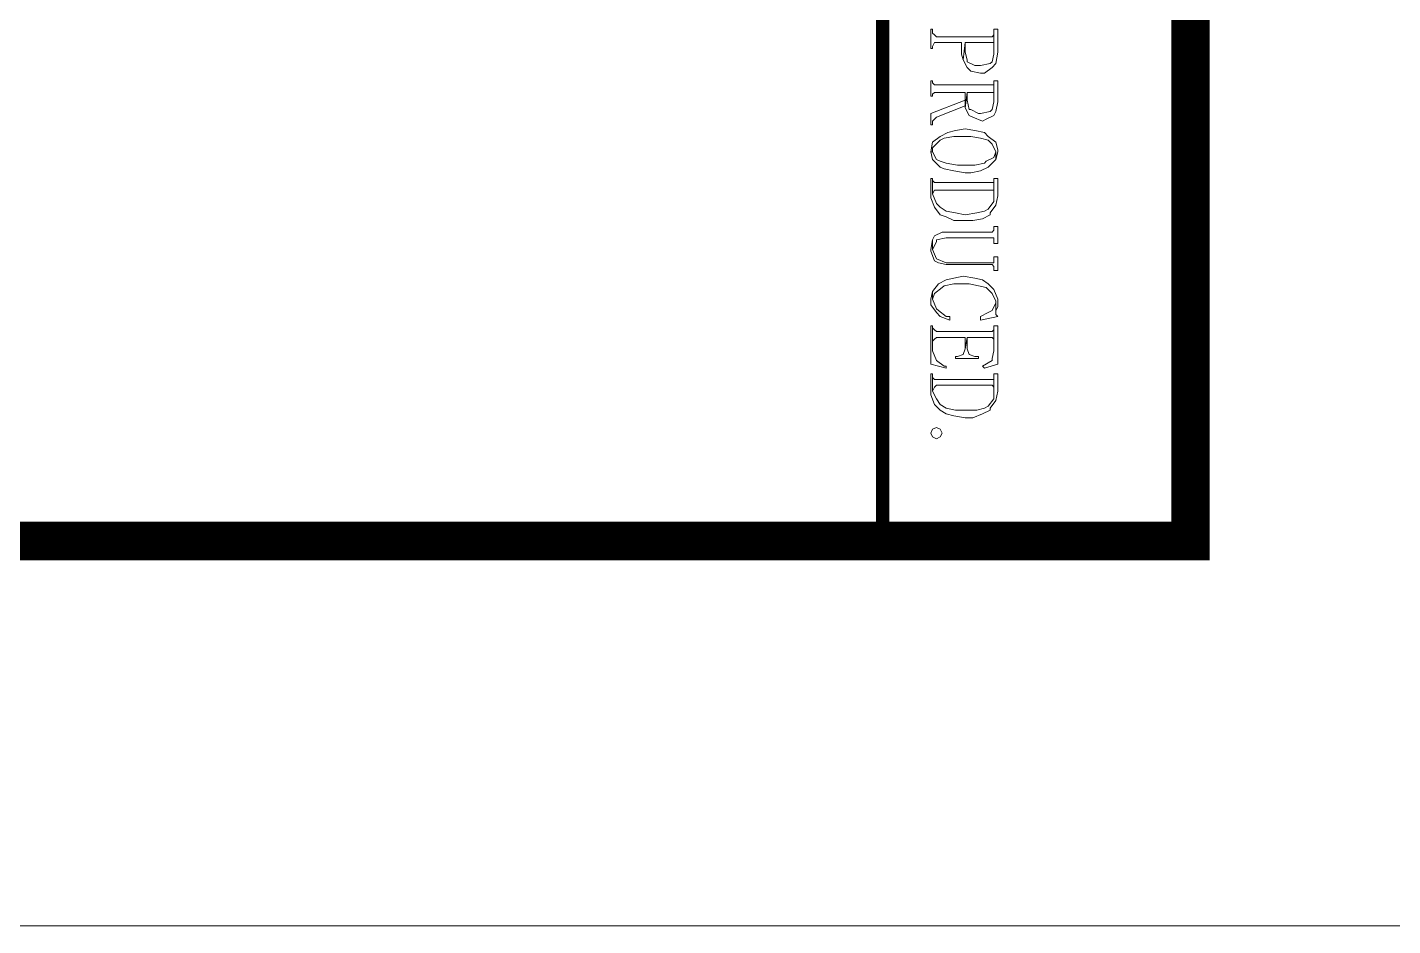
# Model space of a CAD drawing. Header units: millimetres. Extents: x 53009415 to 54059915, y 20499171 to 20796171.
# Drawn here: x 53829807 to 53847540, y 20499171 to 20510848 of the extents above; entities that cross this region are included whole.
import ezdxf

# ---------------------------------------------------------------- set-up
doc = ezdxf.new("R2010")
doc.units = ezdxf.units.MM
doc.header["$LTSCALE"] = 1000
doc.layers.add('PUB_TITLE', color=7, linetype='Continuous', lineweight=20)

# ---------------------------------------------------------------- blocks, each defined once
blk = doc.blocks.new('2015AACI_TQ_A2')
at = {"layer": 'PUB_TITLE'}
for points in [[(-6000, 39200), (0, 39200), (0, 40000), (-6000, 40000)], [(-6000, 0), (0, 0), (0, 40000), (-6000, 40000)]]:
    blk.add_lwpolyline(points, close=True, dxfattribs=at)
at = {"layer": 'PUB_TITLE', "lineweight": 0}
for points in [[(-1270.7, 39499.2), (-1330.4, 39499.2), (-1330.4, 39489.2), (-1320.5, 39489.2), (-1275.7, 39489.2), (-1265.7, 39489.2), (-1245.8, 39484.3), (-1240.9, 39479.3), (-1235.9, 39454.4), (-1235.9, 39439.5), (-1245.8, 39419.6), (-1250.8, 39419.6), (-1270.7, 39414.6), (-1295.6, 39414.6), (-1250.8, 39409.6), (-1230.9, 39419.6), (-1221, 39429.5), (-1216, 39454.4), (-1216, 39464.4), (-1230.9, 39484.3), (-1240.9, 39494.2)], [(-1320.5, 39489.2), (-1315.5, 39489.2), (-1310.5, 39484.3), (-1310.5, 39340), (-1315.5, 39335), (-1320.5, 39330), (-1330.4, 39330), (-1330.4, 39325), (-1280.7, 39325), (-1280.7, 39330), (-1285.6, 39330), (-1295.6, 39335), (-1295.6, 39340), (-1295.6, 39404.6), (-1265.7, 39404.6), (-1250.8, 39409.6), (-1295.6, 39414.6), (-1295.6, 39484.3), (-1295.6, 39489.2), (-1285.6, 39489.2), (-1275.7, 39489.2)], [(-1141.3, 39499.2), (-1196.1, 39499.2), (-1196.1, 39489.2), (-1191.1, 39489.2), (-1146.3, 39489.2), (-1141.3, 39489.2), (-1121.4, 39484.3), (-1116.5, 39479.3), (-1111.5, 39454.4), (-1111.5, 39449.4), (-1121.4, 39429.5), (-1121.4, 39424.6), (-1146.3, 39419.6), (-1166.2, 39419.6), (-1126.4, 39414.6), (-1106.5, 39424.6), (-1101.5, 39434.5), (-1091.6, 39459.4), (-1096.6, 39469.3), (-1106.5, 39489.2), (-1116.5, 39494.2)], [(-1191.1, 39489.2), (-1186.1, 39489.2), (-1186.1, 39484.3), (-1186.1, 39340), (-1186.1, 39335), (-1191.1, 39330), (-1196.1, 39330), (-1196.1, 39325), (-1156.3, 39325), (-1156.3, 39330), (-1161.2, 39330), (-1166.2, 39335), (-1166.2, 39340), (-1166.2, 39414.6), (-1146.3, 39414.6), (-1131.4, 39414.6), (-1126.4, 39414.6), (-1166.2, 39419.6), (-1166.2, 39484.3), (-1166.2, 39489.2), (-1161.2, 39489.2), (-1146.3, 39489.2)], [(-1012, 39499.2), (-1016.9, 39499.2), (-1036.8, 39494.2), (-1051.8, 39474.3), (-1061.7, 39464.4), (-1066.7, 39439.5), (-1071.7, 39414.6), (-1066.7, 39389.7), (-1061.7, 39369.8), (-1051.8, 39349.9), (-1036.8, 39330), (-1012, 39325), (-1012, 39325), (-1012, 39330), (-1021.9, 39330), (-1041.8, 39349.9), (-1046.8, 39359.9), (-1051.8, 39384.7), (-1051.8, 39414.6), (-1051.8, 39429.5), (-1046.8, 39454.4), (-1041.8, 39474.3), (-1031.9, 39484.3), (-1012, 39494.2), (-992.1, 39494.2)], [(-992.1, 39494.2), (-1012, 39494.2), (-997, 39489.2), (-987.1, 39469.3), (-982.1, 39464.4), (-977.1, 39439.5), (-977.1, 39414.6), (-977.1, 39394.7), (-982.1, 39364.8), (-987.1, 39349.9), (-992.1, 39340), (-1012, 39330), (-1012, 39325), (-992.1, 39330), (-972.1, 39349.9), (-967.2, 39359.9), (-962.2, 39384.7), (-957.2, 39414.6), (-957.2, 39429.5), (-962.2, 39454.4), (-972.1, 39474.3), (-977.1, 39479.3)], [(-897.5, 39499.2), (-942.3, 39499.2), (-942.3, 39489.2), (-937.3, 39489.2), (-902.5, 39489.2), (-882.6, 39489.2), (-862.7, 39474.3), (-857.7, 39464.4), (-852.7, 39444.5), (-847.7, 39414.6), (-852.7, 39389.7), (-857.7, 39364.8), (-867.7, 39349.9), (-877.6, 39340), (-902.5, 39330), (-937.3, 39330), (-942.3, 39330), (-942.3, 39325), (-902.5, 39325), (-892.5, 39325), (-867.7, 39335), (-847.7, 39349.9), (-842.8, 39364.8), (-832.8, 39384.7), (-832.8, 39414.6), (-832.8, 39434.5), (-837.8, 39459.4), (-847.7, 39479.3), (-852.7, 39479.3), (-872.6, 39494.2)], [(-937.3, 39489.2), (-932.3, 39489.2), (-932.3, 39484.3), (-932.3, 39340), (-932.3, 39335), (-937.3, 39330), (-902.5, 39330), (-912.4, 39335), (-912.4, 39340), (-912.4, 39484.3), (-912.4, 39489.2), (-902.5, 39489.2)], [(-773.1, 39499.2), (-817.9, 39499.2), (-817.9, 39489.2), (-812.9, 39489.2), (-807.9, 39489.2), (-803, 39484.3), (-803, 39364.8), (-803, 39354.9), (-793, 39335), (-783.1, 39330), (-758.2, 39330), (-778.1, 39340), (-783.1, 39340), (-788, 39364.8), (-788, 39484.3), (-788, 39489.2), (-778.1, 39489.2), (-773.1, 39489.2)], [(-703.4, 39499.2), (-738.3, 39499.2), (-738.3, 39489.2), (-728.3, 39489.2), (-723.3, 39489.2), (-723.3, 39484.3), (-723.3, 39364.8), (-723.3, 39364.8), (-733.3, 39340), (-733.3, 39340), (-758.2, 39330), (-783.1, 39330), (-758.2, 39325), (-753.2, 39325), (-728.3, 39335), (-723.3, 39344.9), (-718.4, 39364.8), (-718.4, 39484.3), (-713.4, 39489.2), (-708.4, 39489.2), (-703.4, 39489.2)], [(-623.8, 39499.2), (-628.8, 39499.2), (-653.7, 39489.2), (-668.6, 39474.3), (-678.6, 39459.4), (-683.5, 39439.5), (-688.5, 39409.6), (-683.5, 39384.7), (-678.6, 39364.8), (-668.6, 39344.9), (-668.6, 39344.9), (-648.7, 39330), (-628.8, 39330), (-643.7, 39335), (-658.7, 39354.9), (-663.6, 39359.9), (-668.6, 39384.7), (-668.6, 39414.6), (-668.6, 39424.6), (-663.6, 39449.4), (-658.7, 39469.3), (-643.7, 39484.3), (-623.8, 39494.2), (-598.9, 39494.2), (-608.9, 39499.2)], [(-584, 39499.2), (-589, 39494.2), (-598.9, 39494.2), (-623.8, 39494.2), (-618.8, 39494.2), (-598.9, 39484.3), (-594, 39474.3), (-584, 39454.4), (-574.1, 39454.4)], [(-459.6, 39499.2), (-559.1, 39499.2), (-559.1, 39489.2), (-554.2, 39489.2), (-494.4, 39489.2), (-474.5, 39484.3), (-469.6, 39484.3), (-454.6, 39459.4), (-449.7, 39464.4)], [(-554.2, 39489.2), (-549.2, 39489.2), (-544.2, 39484.3), (-544.2, 39340), (-549.2, 39335), (-554.2, 39330), (-519.3, 39330), (-524.3, 39335), (-529.3, 39340), (-529.3, 39414.6), (-499.4, 39414.6), (-529.3, 39419.6), (-529.3, 39484.3), (-524.3, 39489.2), (-519.3, 39489.2), (-494.4, 39489.2)], [(-389.9, 39499.2), (-434.7, 39499.2), (-434.7, 39489.2), (-424.8, 39489.2), (-389.9, 39489.2), (-370, 39489.2), (-350.1, 39474.3), (-345.2, 39464.4), (-340.2, 39444.5), (-340.2, 39414.6), (-340.2, 39389.7), (-345.2, 39364.8), (-355.1, 39349.9), (-370, 39340), (-389.9, 39330), (-424.8, 39330), (-434.7, 39330), (-434.7, 39325), (-389.9, 39325), (-380, 39325), (-355.1, 39335), (-340.2, 39349.9), (-330.2, 39364.8), (-325.3, 39384.7), (-320.3, 39414.6), (-320.3, 39434.5), (-330.2, 39459.4), (-340.2, 39479.3), (-345.2, 39479.3), (-365.1, 39494.2)], [(-424.8, 39489.2), (-419.8, 39489.2), (-419.8, 39484.3), (-419.8, 39340), (-419.8, 39335), (-424.8, 39330), (-389.9, 39330), (-399.9, 39335), (-404.9, 39340), (-404.9, 39484.3), (-399.9, 39489.2), (-389.9, 39489.2)], [(-474.5, 39449.4), (-479.5, 39449.4), (-479.5, 39439.5), (-484.5, 39424.6), (-499.4, 39419.6), (-529.3, 39419.6), (-499.4, 39414.6), (-484.5, 39409.6), (-479.5, 39394.7), (-479.5, 39389.7), (-474.5, 39389.7)], [(-1131.4, 39414.6), (-1146.3, 39414.6), (-1111.5, 39325), (-1081.6, 39325), (-1081.6, 39330), (-1091.6, 39330), (-1096.6, 39335), (-1101.5, 39340)], [(-584, 39374.8), (-584, 39364.8), (-598.9, 39344.9), (-603.9, 39340), (-628.8, 39330), (-648.7, 39330), (-628.8, 39325), (-613.9, 39325), (-594, 39340), (-584, 39349.9), (-574.1, 39374.8)], [(-454.6, 39364.8), (-454.6, 39359.9), (-469.6, 39340), (-469.6, 39340), (-494.4, 39330), (-519.3, 39330), (-554.2, 39330), (-559.1, 39330), (-559.1, 39325), (-459.6, 39325), (-449.7, 39364.8)], [(-280.5, 39325), (-290.4, 39330), (-290.4, 39330), (-295.4, 39340), (-295.4, 39340), (-290.4, 39349.9), (-290.4, 39349.9), (-280.5, 39354.9), (-280.5, 39354.9), (-270.5, 39349.9), (-270.5, 39349.9), (-265.5, 39340), (-265.5, 39340), (-270.5, 39330), (-270.5, 39330), (-280.5, 39325), (-280.5, 39325), (-280.5, 39325)]]:
    blk.add_lwpolyline(points, close=True, dxfattribs=at)
at = {"layer": 'PUB_TITLE', "const_width": 35}
blk.add_lwpolyline([(-6000, 39200), (0, 39200)], dxfattribs=at)

msp = doc.modelspace()

# ---------------------------------------------------------------- linework, layer by layer
at = {"layer": 'PUB_TITLE'}
msp.add_lwpolyline([(53639915.383, 20796170.783), (53639915.383, 20499170.783), (53849915.383, 20499170.783), (53849915.383, 20796170.783)], close=True, dxfattribs=at)
at = {"layer": 'PUB_TITLE', "const_width": 500}
msp.add_lwpolyline([(53644915.383, 20783670.783), (53644915.383, 20504170.783), (53844915.383, 20504170.783), (53844915.383, 20783670.783)], close=True, dxfattribs=at)

# ---------------------------------------------------------------- block references
at = {"layer": 'PUB_TITLE', "xscale": 5, "yscale": 5, "zscale": 5, "rotation": 270}
msp.add_blockref('2015AACI_TQ_A2', (53644915.383, 20504170.783), dxfattribs=at)

doc.saveas('drawing.dxf')
